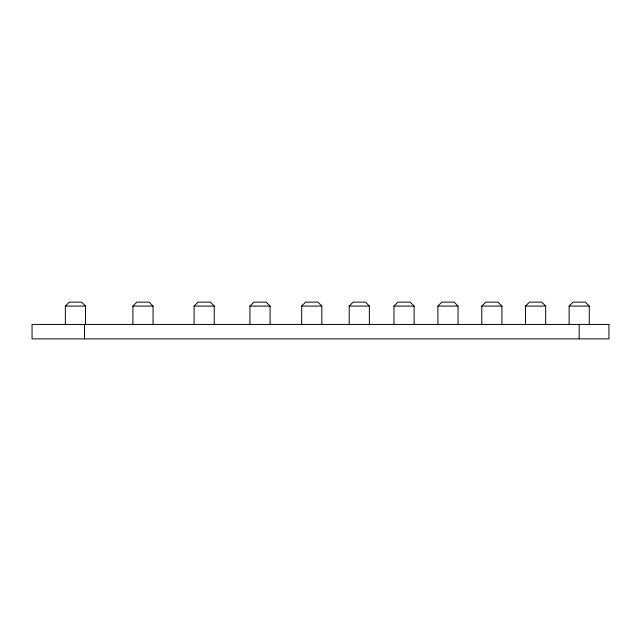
<?xml version="1.0" encoding="UTF-8"?>
<svg xmlns="http://www.w3.org/2000/svg" width="641" height="641" viewBox="0 0 641 641"><rect width="100%" height="100%" fill="white"/><g stroke="black" fill="none" stroke-linecap="round" stroke-linejoin="round"><path stroke-width="0.96" d="M65.35 324.763L65.35 306.069L69.292 302.127L81.567 302.127L85.509 306.069L85.509 324.763M132.911 324.763L132.911 306.069L136.845 302.127L149.129 302.127L153.063 306.069L153.063 324.763M194.087 324.763L194.087 306.069L198.021 302.127L210.304 302.127L214.238 306.069L214.238 324.763M249.942 324.763L249.942 306.069L253.884 302.127L266.159 302.127L270.101 306.069L270.101 324.763M301.679 324.763L301.679 306.069L305.613 302.127L317.896 302.127L321.83 306.069L321.83 324.763M349.209 324.763L349.209 306.069L353.151 302.127L365.434 302.127L369.368 306.069L369.368 324.763M393.975 324.763L393.975 306.069L397.909 302.127L410.192 302.127L414.126 306.069L414.126 324.763M437.891 324.763L437.891 306.069L441.825 302.127L454.108 302.127L458.043 306.069L458.043 324.763M481.776 324.763L481.776 306.069L485.71 302.127L497.993 302.127L501.927 306.069L501.927 324.763M525.524 324.763L525.524 306.069L529.458 302.127L541.741 302.127L545.675 306.069L545.675 324.763M569.128 324.763L569.128 306.069L573.062 302.127L585.345 302.127L589.279 306.069L589.279 324.763M65.35 306.069L85.509 306.069M132.911 306.069L153.063 306.069M194.087 306.069L214.238 306.069M249.942 306.069L270.101 306.069M301.679 306.069L321.83 306.069M349.209 306.069L369.368 306.069M393.975 306.069L414.126 306.069M437.891 306.069L458.043 306.069M481.776 306.069L501.927 306.069M525.524 306.069L545.675 306.069M569.128 306.069L589.279 306.069M579.184 324.434L579.184 338.873M84.492 324.434L84.492 338.873M608.95 324.434L32.05 324.434L32.05 338.873L608.95 338.873L608.95 324.434"/></g></svg>
